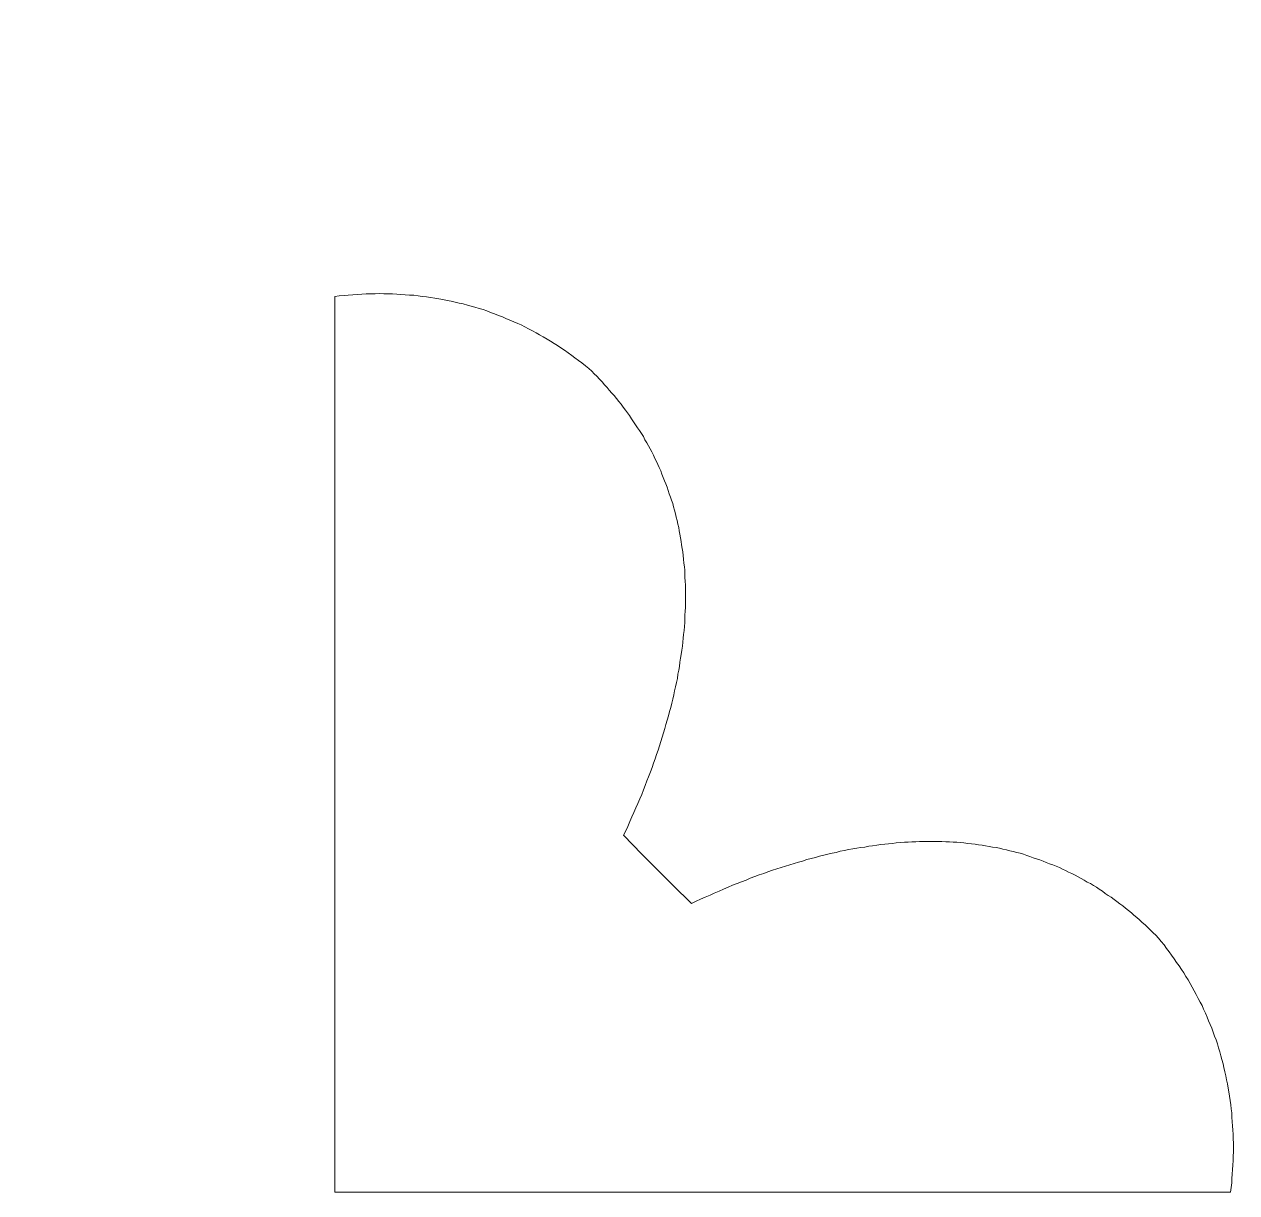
# Model space of a CAD drawing. Header units: centimetres. Extents: x -9.8 to 10, y -7 to 14.1.
# Drawn here: x 7.257 to 8.158, y -6.525 to -5.656 of the extents above; entities that cross this region are included whole.
import ezdxf

# ---------------------------------------------------------------- set-up
doc = ezdxf.new("R2010")
doc.units = ezdxf.units.CM
doc.header["$MEASUREMENT"] = 0
doc.layers.add('layer 1', color=7, linetype='Continuous')

msp = doc.modelspace()

# ---------------------------------------------------------------- linework, layer by layer
at = {"layer": 'layer 1', "color": 114, "lineweight": 9}
for points in [[(-9.82468, 2.6971), (-9.82468, 2.6971), (9.96952, 2.6971), (9.96952, 2.6971), (9.96952, 2.6971), (9.96952, 2.6971), (9.96952, -6.95964), (9.96952, -6.95964), (9.96952, -6.95964), (9.96952, -6.95964), (-9.82468, -6.95964), (-9.82468, -6.95964), (-9.82468, -6.95964), (-9.82468, -6.95964), (-9.82468, 2.6971), (-9.82468, 2.6971)], [(-9.57944, 2.4229), (-9.57944, 2.4229), (9.72428, 2.4229), (9.72428, 2.4229), (9.72428, 2.4229), (9.72428, 2.4229), (9.72428, -6.74336), (9.72428, -6.74336), (9.72428, -6.74336), (9.72428, -6.74336), (-9.57944, -6.74336), (-9.57944, -6.74336), (-9.57944, -6.74336), (-9.57944, -6.74336), (-9.57944, 2.4229), (-9.57944, 2.4229)]]:
    msp.add_open_spline(points, degree=3, knots=[0, 0, 0, 0, 0.2, 0.2, 0.2, 0.2, 0.4, 0.4, 0.4, 0.4, 0.6, 0.6, 0.6, 0.6, 1, 1, 1, 1], dxfattribs=at)
at = {"layer": 'layer 1', "color": 177, "lineweight": 9}
msp.add_open_spline([(7.7529, -6.30937), (7.7529, -6.30937), (7.7529, -6.30937), (7.7529, -6.30937), (7.7529, -6.30937), (7.7529, -6.30937), (7.75643, -6.30771), (7.75643, -6.30771), (7.75643, -6.30771), (7.75643, -6.30771), (7.75975, -6.30626), (7.75975, -6.30626), (7.75975, -6.30626), (7.75975, -6.30626), (7.76328, -6.3048), (7.76328, -6.3048), (7.76328, -6.3048), (7.76328, -6.3048), (7.76681, -6.30314), (7.76681, -6.30314), (7.76681, -6.30314), (7.76681, -6.30314), (7.76993, -6.30169), (7.76993, -6.30169), (7.76993, -6.30169), (7.76993, -6.30169), (7.77346, -6.30024), (7.77346, -6.30024), (7.77346, -6.30024), (7.77346, -6.30024), (7.77678, -6.29878), (7.77678, -6.29878), (7.77678, -6.29878), (7.77678, -6.29878), (7.78031, -6.29733), (7.78031, -6.29733), (7.78031, -6.29733), (7.78031, -6.29733), (7.78343, -6.29587), (7.78343, -6.29587), (7.78343, -6.29587), (7.78343, -6.29587), (7.78696, -6.29442), (7.78696, -6.29442), (7.78696, -6.29442), (7.78696, -6.29442), (7.79028, -6.29338), (7.79028, -6.29338), (7.79028, -6.29338), (7.79028, -6.29338), (7.7936, -6.29193), (7.7936, -6.29193), (7.7936, -6.29193), (7.7936, -6.29193), (7.79672, -6.29068), (7.79672, -6.29068), (7.79672, -6.29068), (7.79672, -6.29068), (7.80004, -6.28944), (7.80004, -6.28944), (7.80004, -6.28944), (7.80004, -6.28944), (7.80336, -6.28819), (7.80336, -6.28819), (7.80336, -6.28819), (7.80336, -6.28819), (7.80689, -6.28715), (7.80689, -6.28715), (7.80689, -6.28715), (7.80689, -6.28715), (7.8098, -6.28591), (7.8098, -6.28591), (7.8098, -6.28591), (7.8098, -6.28591), (7.81312, -6.28466), (7.81312, -6.28466), (7.81312, -6.28466), (7.81312, -6.28466), (7.81644, -6.28362), (7.81644, -6.28362), (7.81644, -6.28362), (7.81644, -6.28362), (7.81977, -6.28259), (7.81977, -6.28259), (7.81977, -6.28259), (7.81977, -6.28259), (7.82288, -6.28155), (7.82288, -6.28155), (7.82288, -6.28155), (7.82288, -6.28155), (7.826, -6.28072), (7.826, -6.28072), (7.826, -6.28072), (7.826, -6.28072), (7.82932, -6.27968), (7.82932, -6.27968), (7.82932, -6.27968), (7.82932, -6.27968), (7.83264, -6.27864), (7.83264, -6.27864), (7.83264, -6.27864), (7.83264, -6.27864), (7.83555, -6.27781), (7.83555, -6.27781), (7.83555, -6.27781), (7.83555, -6.27781), (7.83887, -6.27677), (7.83887, -6.27677), (7.83887, -6.27677), (7.83887, -6.27677), (7.84199, -6.27594), (7.84199, -6.27594), (7.84199, -6.27594), (7.84199, -6.27594), (7.8451, -6.27511), (7.8451, -6.27511), (7.8451, -6.27511), (7.8451, -6.27511), (7.84822, -6.27428), (7.84822, -6.27428), (7.84822, -6.27428), (7.84822, -6.27428), (7.85133, -6.27345), (7.85133, -6.27345), (7.85133, -6.27345), (7.85133, -6.27345), (7.85444, -6.27283), (7.85444, -6.27283), (7.85444, -6.27283), (7.85444, -6.27283), (7.85756, -6.27199), (7.85756, -6.27199), (7.85756, -6.27199), (7.85756, -6.27199), (7.86067, -6.27137), (7.86067, -6.27137), (7.86067, -6.27137), (7.86067, -6.27137), (7.86358, -6.27054), (7.86358, -6.27054), (7.86358, -6.27054), (7.86358, -6.27054), (7.8667, -6.26992), (7.8667, -6.26992), (7.8667, -6.26992), (7.8667, -6.26992), (7.86981, -6.2693), (7.86981, -6.2693), (7.86981, -6.2693), (7.86981, -6.2693), (7.87293, -6.26867), (7.87293, -6.26867), (7.87293, -6.26867), (7.87293, -6.26867), (7.87583, -6.26826), (7.87583, -6.26826), (7.87583, -6.26826), (7.87583, -6.26826), (7.87874, -6.26763), (7.87874, -6.26763), (7.87874, -6.26763), (7.87874, -6.26763), (7.88186, -6.26743), (7.88186, -6.26743), (7.88186, -6.26743), (7.88186, -6.26743), (7.88497, -6.2668), (7.88497, -6.2668), (7.88497, -6.2668), (7.88497, -6.2668), (7.88767, -6.26639), (7.88767, -6.26639), (7.88767, -6.26639), (7.88767, -6.26639), (7.89078, -6.26597), (7.89078, -6.26597), (7.89078, -6.26597), (7.89078, -6.26597), (7.89369, -6.26556), (7.89369, -6.26556), (7.89369, -6.26556), (7.89369, -6.26556), (7.89681, -6.26535), (7.89681, -6.26535), (7.89681, -6.26535), (7.89681, -6.26535), (7.89951, -6.26493), (7.89951, -6.26493), (7.89951, -6.26493), (7.89951, -6.26493), (7.90241, -6.26473), (7.90241, -6.26473), (7.90241, -6.26473), (7.90241, -6.26473), (7.90532, -6.26431), (7.90532, -6.26431), (7.90532, -6.26431), (7.90532, -6.26431), (7.90823, -6.2641), (7.90823, -6.2641), (7.90823, -6.2641), (7.90823, -6.2641), (7.91134, -6.2639), (7.91134, -6.2639), (7.91134, -6.2639), (7.91134, -6.2639), (7.91404, -6.26369), (7.91404, -6.26369), (7.91404, -6.26369), (7.91404, -6.26369), (7.91695, -6.26348), (7.91695, -6.26348), (7.91695, -6.26348), (7.91695, -6.26348), (7.91986, -6.26348), (7.91986, -6.26348), (7.91986, -6.26348), (7.91986, -6.26348), (7.92256, -6.26327), (7.92256, -6.26327), (7.92256, -6.26327), (7.92256, -6.26327), (7.92546, -6.26327), (7.92546, -6.26327), (7.92546, -6.26327), (7.92546, -6.26327), (7.92816, -6.26327), (7.92816, -6.26327), (7.92816, -6.26327), (7.92816, -6.26327), (7.93107, -6.26327), (7.93107, -6.26327), (7.93107, -6.26327), (7.93107, -6.26327), (7.93377, -6.26327), (7.93377, -6.26327), (7.93377, -6.26327), (7.93377, -6.26327), (7.93668, -6.26327), (7.93668, -6.26327), (7.93668, -6.26327), (7.93668, -6.26327), (7.93917, -6.26327), (7.93917, -6.26327), (7.93917, -6.26327), (7.93917, -6.26327), (7.94207, -6.26348), (7.94207, -6.26348), (7.94207, -6.26348), (7.94207, -6.26348), (7.94477, -6.26348), (7.94477, -6.26348), (7.94477, -6.26348), (7.94477, -6.26348), (7.94768, -6.26369), (7.94768, -6.26369), (7.94768, -6.26369), (7.94768, -6.26369), (7.95038, -6.2639), (7.95038, -6.2639), (7.95038, -6.2639), (7.95038, -6.2639), (7.95287, -6.2641), (7.95287, -6.2641), (7.95287, -6.2641), (7.95287, -6.2641), (7.95557, -6.26431), (7.95557, -6.26431), (7.95557, -6.26431), (7.95557, -6.26431), (7.95848, -6.26473), (7.95848, -6.26473), (7.95848, -6.26473), (7.95848, -6.26473), (7.96118, -6.26493), (7.96118, -6.26493), (7.96118, -6.26493), (7.96118, -6.26493), (7.96388, -6.26535), (7.96388, -6.26535), (7.96388, -6.26535), (7.96388, -6.26535), (7.96637, -6.26577), (7.96637, -6.26577), (7.96637, -6.26577), (7.96637, -6.26577), (7.96907, -6.26597), (7.96907, -6.26597), (7.96907, -6.26597), (7.96907, -6.26597), (7.97156, -6.26639), (7.97156, -6.26639), (7.97156, -6.26639), (7.97156, -6.26639), (7.97426, -6.26701), (7.97426, -6.26701), (7.97426, -6.26701), (7.97426, -6.26701), (7.97696, -6.26743), (7.97696, -6.26743), (7.97696, -6.26743), (7.97696, -6.26743), (7.97945, -6.26763), (7.97945, -6.26763), (7.97945, -6.26763), (7.97945, -6.26763), (7.98194, -6.26826), (7.98194, -6.26826), (7.98194, -6.26826), (7.98194, -6.26826), (7.98464, -6.26888), (7.98464, -6.26888), (7.98464, -6.26888), (7.98464, -6.26888), (7.98714, -6.2695), (7.98714, -6.2695), (7.98714, -6.2695), (7.98714, -6.2695), (7.98984, -6.27013), (7.98984, -6.27013), (7.98984, -6.27013), (7.98984, -6.27013), (7.99212, -6.27075), (7.99212, -6.27075), (7.99212, -6.27075), (7.99212, -6.27075), (7.99482, -6.27137), (7.99482, -6.27137), (7.99482, -6.27137), (7.99482, -6.27137), (7.99731, -6.27199), (7.99731, -6.27199), (7.99731, -6.27199), (7.99731, -6.27199), (7.9998, -6.27283), (7.9998, -6.27283), (7.9998, -6.27283), (7.9998, -6.27283), (8.00229, -6.27366), (8.00229, -6.27366), (8.00229, -6.27366), (8.00229, -6.27366), (8.00458, -6.27449), (8.00458, -6.27449), (8.00458, -6.27449), (8.00458, -6.27449), (8.00707, -6.27532), (8.00707, -6.27532), (8.00707, -6.27532), (8.00707, -6.27532), (8.00956, -6.27615), (8.00956, -6.27615), (8.00956, -6.27615), (8.00956, -6.27615), (8.01205, -6.27698), (8.01205, -6.27698), (8.01205, -6.27698), (8.01205, -6.27698), (8.01455, -6.27781), (8.01455, -6.27781), (8.01455, -6.27781), (8.01455, -6.27781), (8.01683, -6.27885), (8.01683, -6.27885), (8.01683, -6.27885), (8.01683, -6.27885), (8.01932, -6.27989), (8.01932, -6.27989), (8.01932, -6.27989), (8.01932, -6.27989), (8.02181, -6.28072), (8.02181, -6.28072), (8.02181, -6.28072), (8.02181, -6.28072), (8.0241, -6.28155), (8.0241, -6.28155), (8.0241, -6.28155), (8.0241, -6.28155), (8.02659, -6.28259), (8.02659, -6.28259), (8.02659, -6.28259), (8.02659, -6.28259), (8.02887, -6.28383), (8.02887, -6.28383), (8.02887, -6.28383), (8.02887, -6.28383), (8.03116, -6.28487), (8.03116, -6.28487), (8.03116, -6.28487), (8.03116, -6.28487), (8.03344, -6.28612), (8.03344, -6.28612), (8.03344, -6.28612), (8.03344, -6.28612), (8.03593, -6.28715), (8.03593, -6.28715), (8.03593, -6.28715), (8.03593, -6.28715), (8.03822, -6.2884), (8.03822, -6.2884), (8.03822, -6.2884), (8.03822, -6.2884), (8.0405, -6.28965), (8.0405, -6.28965), (8.0405, -6.28965), (8.0405, -6.28965), (8.04279, -6.29089), (8.04279, -6.29089), (8.04279, -6.29089), (8.04279, -6.29089), (8.04507, -6.29214), (8.04507, -6.29214), (8.04507, -6.29214), (8.04507, -6.29214), (8.04736, -6.29359), (8.04736, -6.29359), (8.04736, -6.29359), (8.04736, -6.29359), (8.04964, -6.29463), (8.04964, -6.29463), (8.04964, -6.29463), (8.04964, -6.29463), (8.05192, -6.29608), (8.05192, -6.29608), (8.05192, -6.29608), (8.05192, -6.29608), (8.05421, -6.29733), (8.05421, -6.29733), (8.05421, -6.29733), (8.05421, -6.29733), (8.05628, -6.29878), (8.05628, -6.29878), (8.05628, -6.29878), (8.05628, -6.29878), (8.05857, -6.30024), (8.05857, -6.30024), (8.05857, -6.30024), (8.05857, -6.30024), (8.06065, -6.3019), (8.06065, -6.3019), (8.06065, -6.3019), (8.06065, -6.3019), (8.06293, -6.30335), (8.06293, -6.30335), (8.06293, -6.30335), (8.06293, -6.30335), (8.06521, -6.3048), (8.06521, -6.3048), (8.06521, -6.3048), (8.06521, -6.3048), (8.06729, -6.30647), (8.06729, -6.30647), (8.06729, -6.30647), (8.06729, -6.30647), (8.06937, -6.30792), (8.06937, -6.30792), (8.06937, -6.30792), (8.06937, -6.30792), (8.07144, -6.30958), (8.07144, -6.30958), (8.07144, -6.30958), (8.07144, -6.30958), (8.07373, -6.31124), (8.07373, -6.31124), (8.07373, -6.31124), (8.07373, -6.31124), (8.0758, -6.3129), (8.0758, -6.3129), (8.0758, -6.3129), (8.0758, -6.3129), (8.07788, -6.31456), (8.07788, -6.31456), (8.07788, -6.31456), (8.07788, -6.31456), (8.08016, -6.31643), (8.08016, -6.31643), (8.08016, -6.31643), (8.08016, -6.31643), (8.08203, -6.31809), (8.08203, -6.31809), (8.08203, -6.31809), (8.08203, -6.31809), (8.08411, -6.31976), (8.08411, -6.31976), (8.08411, -6.31976), (8.08411, -6.31976), (8.08619, -6.32162), (8.08619, -6.32162), (8.08619, -6.32162), (8.08619, -6.32162), (8.08826, -6.32349), (8.08826, -6.32349), (8.08826, -6.32349), (8.08826, -6.32349), (8.09034, -6.32536), (8.09034, -6.32536), (8.09034, -6.32536), (8.09034, -6.32536), (8.09242, -6.32723), (8.09242, -6.32723), (8.09242, -6.32723), (8.09242, -6.32723), (8.09429, -6.32931), (8.09429, -6.32931), (8.09429, -6.32931), (8.09429, -6.32931), (8.09636, -6.33118), (8.09636, -6.33118), (8.09636, -6.33118), (8.09636, -6.33118), (8.09823, -6.33304), (8.09823, -6.33304), (8.09823, -6.33304), (8.09823, -6.33304), (8.10031, -6.33512), (8.10031, -6.33512), (8.10031, -6.33512), (8.10031, -6.33512), (8.10031, -6.33512), (8.10031, -6.33512), (8.10031, -6.33512), (8.10031, -6.33512), (8.10238, -6.33761), (8.10238, -6.33761), (8.10238, -6.33761), (8.10238, -6.33761), (8.10446, -6.34011), (8.10446, -6.34011), (8.10446, -6.34011), (8.10446, -6.34011), (8.10633, -6.3428), (8.10633, -6.3428), (8.10633, -6.3428), (8.10633, -6.3428), (8.1082, -6.3453), (8.1082, -6.3453), (8.1082, -6.3453), (8.1082, -6.3453), (8.11007, -6.34779), (8.11007, -6.34779), (8.11007, -6.34779), (8.11007, -6.34779), (8.11194, -6.35049), (8.11194, -6.35049), (8.11194, -6.35049), (8.11194, -6.35049), (8.1138, -6.35319), (8.1138, -6.35319), (8.1138, -6.35319), (8.1138, -6.35319), (8.11567, -6.35568), (8.11567, -6.35568), (8.11567, -6.35568), (8.11567, -6.35568), (8.11733, -6.35838), (8.11733, -6.35838), (8.11733, -6.35838), (8.11733, -6.35838), (8.1192, -6.36087), (8.1192, -6.36087), (8.1192, -6.36087), (8.1192, -6.36087), (8.12066, -6.36357), (8.12066, -6.36357), (8.12066, -6.36357), (8.12066, -6.36357), (8.12232, -6.36627), (8.12232, -6.36627), (8.12232, -6.36627), (8.12232, -6.36627), (8.12377, -6.36897), (8.12377, -6.36897), (8.12377, -6.36897), (8.12377, -6.36897), (8.12543, -6.37167), (8.12543, -6.37167), (8.12543, -6.37167), (8.12543, -6.37167), (8.12689, -6.37437), (8.12689, -6.37437), (8.12689, -6.37437), (8.12689, -6.37437), (8.12834, -6.37707), (8.12834, -6.37707), (8.12834, -6.37707), (8.12834, -6.37707), (8.12979, -6.37997), (8.12979, -6.37997), (8.12979, -6.37997), (8.12979, -6.37997), (8.13125, -6.38267), (8.13125, -6.38267), (8.13125, -6.38267), (8.13125, -6.38267), (8.1327, -6.38537), (8.1327, -6.38537), (8.1327, -6.38537), (8.1327, -6.38537), (8.13374, -6.38807), (8.13374, -6.38807), (8.13374, -6.38807), (8.13374, -6.38807), (8.13519, -6.39098), (8.13519, -6.39098), (8.13519, -6.39098), (8.13519, -6.39098), (8.13644, -6.39389), (8.13644, -6.39389), (8.13644, -6.39389), (8.13644, -6.39389), (8.13748, -6.39659), (8.13748, -6.39659), (8.13748, -6.39659), (8.13748, -6.39659), (8.13872, -6.39929), (8.13872, -6.39929), (8.13872, -6.39929), (8.13872, -6.39929), (8.13997, -6.40219), (8.13997, -6.40219), (8.13997, -6.40219), (8.13997, -6.40219), (8.14101, -6.4051), (8.14101, -6.4051), (8.14101, -6.4051), (8.14101, -6.4051), (8.14205, -6.40801), (8.14205, -6.40801), (8.14205, -6.40801), (8.14205, -6.40801), (8.14308, -6.41071), (8.14308, -6.41071), (8.14308, -6.41071), (8.14308, -6.41071), (8.14412, -6.41382), (8.14412, -6.41382), (8.14412, -6.41382), (8.14412, -6.41382), (8.14495, -6.41673), (8.14495, -6.41673), (8.14495, -6.41673), (8.14495, -6.41673), (8.14599, -6.41964), (8.14599, -6.41964), (8.14599, -6.41964), (8.14599, -6.41964), (8.14661, -6.42275), (8.14661, -6.42275), (8.14661, -6.42275), (8.14661, -6.42275), (8.14744, -6.42545), (8.14744, -6.42545), (8.14744, -6.42545), (8.14744, -6.42545), (8.14828, -6.42857), (8.14828, -6.42857), (8.14828, -6.42857), (8.14828, -6.42857), (8.1489, -6.43147), (8.1489, -6.43147), (8.1489, -6.43147), (8.1489, -6.43147), (8.14973, -6.43459), (8.14973, -6.43459), (8.14973, -6.43459), (8.14973, -6.43459), (8.15035, -6.43749), (8.15035, -6.43749), (8.15035, -6.43749), (8.15035, -6.43749), (8.15097, -6.44061), (8.15097, -6.44061), (8.15097, -6.44061), (8.15097, -6.44061), (8.1516, -6.44352), (8.1516, -6.44352), (8.1516, -6.44352), (8.1516, -6.44352), (8.15222, -6.44663), (8.15222, -6.44663), (8.15222, -6.44663), (8.15222, -6.44663), (8.15264, -6.44954), (8.15264, -6.44954), (8.15264, -6.44954), (8.15264, -6.44954), (8.15305, -6.45265), (8.15305, -6.45265), (8.15305, -6.45265), (8.15305, -6.45265), (8.15367, -6.45598), (8.15367, -6.45598), (8.15367, -6.45598), (8.15367, -6.45598), (8.15409, -6.45909), (8.15409, -6.45909), (8.15409, -6.45909), (8.15409, -6.45909), (8.1543, -6.46221), (8.1543, -6.46221), (8.1543, -6.46221), (8.1543, -6.46221), (8.15471, -6.46511), (8.15471, -6.46511), (8.15471, -6.46511), (8.15471, -6.46511), (8.15492, -6.46844), (8.15492, -6.46844), (8.15492, -6.46844), (8.15492, -6.46844), (8.15513, -6.47155), (8.15513, -6.47155), (8.15513, -6.47155), (8.15513, -6.47155), (8.15534, -6.47487), (8.15534, -6.47487), (8.15534, -6.47487), (8.15534, -6.47487), (8.15554, -6.47778), (8.15554, -6.47778), (8.15554, -6.47778), (8.15554, -6.47778), (8.15575, -6.4811), (8.15575, -6.4811), (8.15575, -6.4811), (8.15575, -6.4811), (8.15575, -6.48442), (8.15575, -6.48442), (8.15575, -6.48442), (8.15575, -6.48442), (8.15596, -6.48775), (8.15596, -6.48775), (8.15596, -6.48775), (8.15596, -6.48775), (8.15596, -6.49065), (8.15596, -6.49065), (8.15596, -6.49065), (8.15596, -6.49065), (8.15596, -6.49398), (8.15596, -6.49398), (8.15596, -6.49398), (8.15596, -6.49398), (8.15575, -6.4973), (8.15575, -6.4973), (8.15575, -6.4973), (8.15575, -6.4973), (8.15575, -6.50062), (8.15575, -6.50062), (8.15575, -6.50062), (8.15575, -6.50062), (8.15554, -6.50394), (8.15554, -6.50394), (8.15554, -6.50394), (8.15554, -6.50394), (8.15534, -6.50727), (8.15534, -6.50727), (8.15534, -6.50727), (8.15534, -6.50727), (8.15513, -6.51059), (8.15513, -6.51059), (8.15513, -6.51059), (8.15513, -6.51059), (8.15492, -6.51391), (8.15492, -6.51391), (8.15492, -6.51391), (8.15492, -6.51391), (8.15471, -6.51723), (8.15471, -6.51723), (8.15471, -6.51723), (8.15471, -6.51723), (8.1543, -6.52056), (8.1543, -6.52056), (8.1543, -6.52056), (8.1543, -6.52056), (8.15388, -6.52409), (8.15388, -6.52409), (8.15388, -6.52409), (8.15388, -6.52409), (7.48773, -6.52409), (7.48773, -6.52409), (7.48773, -6.52409), (7.48773, -6.52409), (7.48773, -5.85793), (7.48773, -5.85793), (7.48773, -5.85793), (7.48773, -5.85793), (7.48773, -5.85793), (7.48773, -5.85793), (7.48773, -5.85793), (7.48773, -5.85793), (7.49105, -5.85752), (7.49105, -5.85752), (7.49105, -5.85752), (7.49105, -5.85752), (7.49458, -5.85731), (7.49458, -5.85731), (7.49458, -5.85731), (7.49458, -5.85731), (7.4977, -5.85689), (7.4977, -5.85689), (7.4977, -5.85689), (7.4977, -5.85689), (7.50123, -5.85669), (7.50123, -5.85669), (7.50123, -5.85669), (7.50123, -5.85669), (7.50455, -5.85648), (7.50455, -5.85648), (7.50455, -5.85648), (7.50455, -5.85648), (7.50787, -5.85627), (7.50787, -5.85627), (7.50787, -5.85627), (7.50787, -5.85627), (7.51099, -5.85606), (7.51099, -5.85606), (7.51099, -5.85606), (7.51099, -5.85606), (7.51431, -5.85606), (7.51431, -5.85606), (7.51431, -5.85606), (7.51431, -5.85606), (7.51763, -5.85606), (7.51763, -5.85606), (7.51763, -5.85606), (7.51763, -5.85606), (7.52095, -5.85586), (7.52095, -5.85586), (7.52095, -5.85586), (7.52095, -5.85586), (7.52407, -5.85606), (7.52407, -5.85606), (7.52407, -5.85606), (7.52407, -5.85606), (7.52739, -5.85606), (7.52739, -5.85606), (7.52739, -5.85606), (7.52739, -5.85606), (7.53071, -5.85606), (7.53071, -5.85606), (7.53071, -5.85606), (7.53071, -5.85606), (7.53383, -5.85627), (7.53383, -5.85627), (7.53383, -5.85627), (7.53383, -5.85627), (7.53694, -5.85648), (7.53694, -5.85648), (7.53694, -5.85648), (7.53694, -5.85648), (7.54006, -5.85669), (7.54006, -5.85669), (7.54006, -5.85669), (7.54006, -5.85669), (7.54338, -5.85689), (7.54338, -5.85689), (7.54338, -5.85689), (7.54338, -5.85689), (7.54649, -5.8571), (7.54649, -5.8571), (7.54649, -5.8571), (7.54649, -5.8571), (7.54961, -5.85752), (7.54961, -5.85752), (7.54961, -5.85752), (7.54961, -5.85752), (7.55272, -5.85793), (7.55272, -5.85793), (7.55272, -5.85793), (7.55272, -5.85793), (7.55584, -5.85835), (7.55584, -5.85835), (7.55584, -5.85835), (7.55584, -5.85835), (7.55895, -5.85876), (7.55895, -5.85876), (7.55895, -5.85876), (7.55895, -5.85876), (7.56207, -5.85918), (7.56207, -5.85918), (7.56207, -5.85918), (7.56207, -5.85918), (7.56498, -5.8598), (7.56498, -5.8598), (7.56498, -5.8598), (7.56498, -5.8598), (7.56809, -5.86022), (7.56809, -5.86022), (7.56809, -5.86022), (7.56809, -5.86022), (7.5712, -5.86084), (7.5712, -5.86084), (7.5712, -5.86084), (7.5712, -5.86084), (7.57432, -5.86146), (7.57432, -5.86146), (7.57432, -5.86146), (7.57432, -5.86146), (7.57723, -5.86209), (7.57723, -5.86209), (7.57723, -5.86209), (7.57723, -5.86209), (7.58013, -5.86292), (7.58013, -5.86292), (7.58013, -5.86292), (7.58013, -5.86292), (7.58325, -5.86354), (7.58325, -5.86354), (7.58325, -5.86354), (7.58325, -5.86354), (7.58636, -5.86437), (7.58636, -5.86437), (7.58636, -5.86437), (7.58636, -5.86437), (7.58906, -5.8652), (7.58906, -5.8652), (7.58906, -5.8652), (7.58906, -5.8652), (7.59197, -5.86582), (7.59197, -5.86582), (7.59197, -5.86582), (7.59197, -5.86582), (7.59508, -5.86686), (7.59508, -5.86686), (7.59508, -5.86686), (7.59508, -5.86686), (7.59799, -5.86769), (7.59799, -5.86769), (7.59799, -5.86769), (7.59799, -5.86769), (7.6009, -5.86873), (7.6009, -5.86873), (7.6009, -5.86873), (7.6009, -5.86873), (7.6036, -5.86977), (7.6036, -5.86977), (7.6036, -5.86977), (7.6036, -5.86977), (7.60651, -5.87081), (7.60651, -5.87081), (7.60651, -5.87081), (7.60651, -5.87081), (7.60941, -5.87205), (7.60941, -5.87205), (7.60941, -5.87205), (7.60941, -5.87205), (7.61232, -5.87309), (7.61232, -5.87309), (7.61232, -5.87309), (7.61232, -5.87309), (7.61502, -5.87434), (7.61502, -5.87434), (7.61502, -5.87434), (7.61502, -5.87434), (7.61793, -5.87558), (7.61793, -5.87558), (7.61793, -5.87558), (7.61793, -5.87558), (7.62083, -5.87683), (7.62083, -5.87683), (7.62083, -5.87683), (7.62083, -5.87683), (7.62374, -5.87808), (7.62374, -5.87808), (7.62374, -5.87808), (7.62374, -5.87808), (7.62644, -5.87911), (7.62644, -5.87911), (7.62644, -5.87911), (7.62644, -5.87911), (7.62914, -5.88057), (7.62914, -5.88057), (7.62914, -5.88057), (7.62914, -5.88057), (7.63184, -5.88202), (7.63184, -5.88202), (7.63184, -5.88202), (7.63184, -5.88202), (7.63475, -5.88347), (7.63475, -5.88347), (7.63475, -5.88347), (7.63475, -5.88347), (7.63745, -5.88493), (7.63745, -5.88493), (7.63745, -5.88493), (7.63745, -5.88493), (7.63994, -5.88638), (7.63994, -5.88638), (7.63994, -5.88638), (7.63994, -5.88638), (7.64264, -5.88804), (7.64264, -5.88804), (7.64264, -5.88804), (7.64264, -5.88804), (7.64554, -5.8897), (7.64554, -5.8897), (7.64554, -5.8897), (7.64554, -5.8897), (7.64824, -5.89116), (7.64824, -5.89116), (7.64824, -5.89116), (7.64824, -5.89116), (7.65094, -5.89282), (7.65094, -5.89282), (7.65094, -5.89282), (7.65094, -5.89282), (7.65344, -5.89448), (7.65344, -5.89448), (7.65344, -5.89448), (7.65344, -5.89448), (7.65593, -5.89614), (7.65593, -5.89614), (7.65593, -5.89614), (7.65593, -5.89614), (7.65863, -5.89801), (7.65863, -5.89801), (7.65863, -5.89801), (7.65863, -5.89801), (7.66133, -5.89988), (7.66133, -5.89988), (7.66133, -5.89988), (7.66133, -5.89988), (7.66403, -5.90175), (7.66403, -5.90175), (7.66403, -5.90175), (7.66403, -5.90175), (7.66631, -5.90362), (7.66631, -5.90362), (7.66631, -5.90362), (7.66631, -5.90362), (7.66901, -5.90549), (7.66901, -5.90549), (7.66901, -5.90549), (7.66901, -5.90549), (7.6715, -5.90735), (7.6715, -5.90735), (7.6715, -5.90735), (7.6715, -5.90735), (7.6742, -5.90943), (7.6742, -5.90943), (7.6742, -5.90943), (7.6742, -5.90943), (7.67669, -5.91151), (7.67669, -5.91151), (7.67669, -5.91151), (7.67669, -5.91151), (7.67669, -5.91151), (7.67669, -5.91151), (7.67669, -5.91151), (7.67669, -5.91151), (7.67877, -5.91358), (7.67877, -5.91358), (7.67877, -5.91358), (7.67877, -5.91358), (7.68064, -5.91545), (7.68064, -5.91545), (7.68064, -5.91545), (7.68064, -5.91545), (7.68251, -5.91732), (7.68251, -5.91732), (7.68251, -5.91732), (7.68251, -5.91732), (7.68458, -5.9194), (7.68458, -5.9194), (7.68458, -5.9194), (7.68458, -5.9194), (7.68645, -5.92147), (7.68645, -5.92147), (7.68645, -5.92147), (7.68645, -5.92147), (7.68832, -5.92355), (7.68832, -5.92355), (7.68832, -5.92355), (7.68832, -5.92355), (7.69019, -5.92563), (7.69019, -5.92563), (7.69019, -5.92563), (7.69019, -5.92563), (7.69185, -5.9277), (7.69185, -5.9277), (7.69185, -5.9277), (7.69185, -5.9277), (7.69372, -5.92978), (7.69372, -5.92978), (7.69372, -5.92978), (7.69372, -5.92978), (7.69538, -5.93165), (7.69538, -5.93165), (7.69538, -5.93165), (7.69538, -5.93165), (7.69725, -5.93393), (7.69725, -5.93393), (7.69725, -5.93393), (7.69725, -5.93393), (7.69891, -5.93601), (7.69891, -5.93601), (7.69891, -5.93601), (7.69891, -5.93601), (7.70057, -5.93809), (7.70057, -5.93809), (7.70057, -5.93809), (7.70057, -5.93809), (7.70223, -5.94037), (7.70223, -5.94037), (7.70223, -5.94037), (7.70223, -5.94037), (7.7039, -5.94245), (7.7039, -5.94245), (7.7039, -5.94245), (7.7039, -5.94245), (7.70535, -5.94452), (7.70535, -5.94452), (7.70535, -5.94452), (7.70535, -5.94452), (7.7068, -5.9466), (7.7068, -5.9466), (7.7068, -5.9466), (7.7068, -5.9466), (7.70846, -5.94889), (7.70846, -5.94889), (7.70846, -5.94889), (7.70846, -5.94889), (7.70992, -5.95117), (7.70992, -5.95117), (7.70992, -5.95117), (7.70992, -5.95117), (7.71137, -5.95345), (7.71137, -5.95345), (7.71137, -5.95345), (7.71137, -5.95345), (7.71282, -5.95553), (7.71282, -5.95553), (7.71282, -5.95553), (7.71282, -5.95553), (7.71428, -5.95761), (7.71428, -5.95761), (7.71428, -5.95761), (7.71428, -5.95761), (7.71573, -5.95989), (7.71573, -5.95989), (7.71573, -5.95989), (7.71573, -5.95989), (7.71719, -5.96217), (7.71719, -5.96217), (7.71719, -5.96217), (7.71719, -5.96217), (7.71822, -5.96446), (7.71822, -5.96446), (7.71822, -5.96446), (7.71822, -5.96446), (7.71968, -5.96674), (7.71968, -5.96674), (7.71968, -5.96674), (7.71968, -5.96674), (7.72092, -5.96903), (7.72092, -5.96903), (7.72092, -5.96903), (7.72092, -5.96903), (7.72217, -5.97131), (7.72217, -5.97131), (7.72217, -5.97131), (7.72217, -5.97131), (7.72342, -5.9736), (7.72342, -5.9736), (7.72342, -5.9736), (7.72342, -5.9736), (7.72466, -5.97588), (7.72466, -5.97588), (7.72466, -5.97588), (7.72466, -5.97588), (7.7257, -5.97837), (7.7257, -5.97837), (7.7257, -5.97837), (7.7257, -5.97837), (7.72695, -5.98066), (7.72695, -5.98066), (7.72695, -5.98066), (7.72695, -5.98066), (7.72798, -5.98294), (7.72798, -5.98294), (7.72798, -5.98294), (7.72798, -5.98294), (7.72902, -5.98522), (7.72902, -5.98522), (7.72902, -5.98522), (7.72902, -5.98522), (7.73027, -5.98772), (7.73027, -5.98772), (7.73027, -5.98772), (7.73027, -5.98772), (7.73089, -5.99), (7.73089, -5.99), (7.73089, -5.99), (7.73089, -5.99), (7.73193, -5.99249), (7.73193, -5.99249), (7.73193, -5.99249), (7.73193, -5.99249), (7.73297, -5.99498), (7.73297, -5.99498), (7.73297, -5.99498), (7.73297, -5.99498), (7.73401, -5.99727), (7.73401, -5.99727), (7.73401, -5.99727), (7.73401, -5.99727), (7.73484, -5.99976), (7.73484, -5.99976), (7.73484, -5.99976), (7.73484, -5.99976), (7.73567, -6.00225), (7.73567, -6.00225), (7.73567, -6.00225), (7.73567, -6.00225), (7.7365, -6.00474), (7.7365, -6.00474), (7.7365, -6.00474), (7.7365, -6.00474), (7.73733, -6.00724), (7.73733, -6.00724), (7.73733, -6.00724), (7.73733, -6.00724), (7.73816, -6.00952), (7.73816, -6.00952), (7.73816, -6.00952), (7.73816, -6.00952), (7.73899, -6.01201), (7.73899, -6.01201), (7.73899, -6.01201), (7.73899, -6.01201), (7.73961, -6.0145), (7.73961, -6.0145), (7.73961, -6.0145), (7.73961, -6.0145), (7.74044, -6.017), (7.74044, -6.017), (7.74044, -6.017), (7.74044, -6.017), (7.74107, -6.0197), (7.74107, -6.0197), (7.74107, -6.0197), (7.74107, -6.0197), (7.74169, -6.02198), (7.74169, -6.02198), (7.74169, -6.02198), (7.74169, -6.02198), (7.74231, -6.02468), (7.74231, -6.02468), (7.74231, -6.02468), (7.74231, -6.02468), (7.74293, -6.02717), (7.74293, -6.02717), (7.74293, -6.02717), (7.74293, -6.02717), (7.74356, -6.02987), (7.74356, -6.02987), (7.74356, -6.02987), (7.74356, -6.02987), (7.74377, -6.03236), (7.74377, -6.03236), (7.74377, -6.03236), (7.74377, -6.03236), (7.74439, -6.03485), (7.74439, -6.03485), (7.74439, -6.03485), (7.74439, -6.03485), (7.7448, -6.03755), (7.7448, -6.03755), (7.7448, -6.03755), (7.7448, -6.03755), (7.74522, -6.04025), (7.74522, -6.04025), (7.74522, -6.04025), (7.74522, -6.04025), (7.74563, -6.04274), (7.74563, -6.04274), (7.74563, -6.04274), (7.74563, -6.04274), (7.74605, -6.04544), (7.74605, -6.04544), (7.74605, -6.04544), (7.74605, -6.04544), (7.74646, -6.04794), (7.74646, -6.04794), (7.74646, -6.04794), (7.74646, -6.04794), (7.74688, -6.05064), (7.74688, -6.05064), (7.74688, -6.05064), (7.74688, -6.05064), (7.74709, -6.05334), (7.74709, -6.05334), (7.74709, -6.05334), (7.74709, -6.05334), (7.7473, -6.05624), (7.7473, -6.05624), (7.7473, -6.05624), (7.7473, -6.05624), (7.74771, -6.05894), (7.74771, -6.05894), (7.74771, -6.05894), (7.74771, -6.05894), (7.74792, -6.06143), (7.74792, -6.06143), (7.74792, -6.06143), (7.74792, -6.06143), (7.74813, -6.06413), (7.74813, -6.06413), (7.74813, -6.06413), (7.74813, -6.06413), (7.74813, -6.06704), (7.74813, -6.06704), (7.74813, -6.06704), (7.74813, -6.06704), (7.74833, -6.06974), (7.74833, -6.06974), (7.74833, -6.06974), (7.74833, -6.06974), (7.74854, -6.07265), (7.74854, -6.07265), (7.74854, -6.07265), (7.74854, -6.07265), (7.74854, -6.07514), (7.74854, -6.07514), (7.74854, -6.07514), (7.74854, -6.07514), (7.74854, -6.07805), (7.74854, -6.07805), (7.74854, -6.07805), (7.74854, -6.07805), (7.74854, -6.08075), (7.74854, -6.08075), (7.74854, -6.08075), (7.74854, -6.08075), (7.74854, -6.08365), (7.74854, -6.08365), (7.74854, -6.08365), (7.74854, -6.08365), (7.74854, -6.08635), (7.74854, -6.08635), (7.74854, -6.08635), (7.74854, -6.08635), (7.74854, -6.08926), (7.74854, -6.08926), (7.74854, -6.08926), (7.74854, -6.08926), (7.74833, -6.09196), (7.74833, -6.09196), (7.74833, -6.09196), (7.74833, -6.09196), (7.74813, -6.09487), (7.74813, -6.09487), (7.74813, -6.09487), (7.74813, -6.09487), (7.74813, -6.09777), (7.74813, -6.09777), (7.74813, -6.09777), (7.74813, -6.09777), (7.74792, -6.10047), (7.74792, -6.10047), (7.74792, -6.10047), (7.74792, -6.10047), (7.74771, -6.10338), (7.74771, -6.10338), (7.74771, -6.10338), (7.74771, -6.10338), (7.7475, -6.10649), (7.7475, -6.10649), (7.7475, -6.10649), (7.7475, -6.10649), (7.74709, -6.1094), (7.74709, -6.1094), (7.74709, -6.1094), (7.74709, -6.1094), (7.74688, -6.1121), (7.74688, -6.1121), (7.74688, -6.1121), (7.74688, -6.1121), (7.74646, -6.11501), (7.74646, -6.11501), (7.74646, -6.11501), (7.74646, -6.11501), (7.74626, -6.11812), (7.74626, -6.11812), (7.74626, -6.11812), (7.74626, -6.11812), (7.74584, -6.12103), (7.74584, -6.12103), (7.74584, -6.12103), (7.74584, -6.12103), (7.74543, -6.12415), (7.74543, -6.12415), (7.74543, -6.12415), (7.74543, -6.12415), (7.7448, -6.12684), (7.7448, -6.12684), (7.7448, -6.12684), (7.7448, -6.12684), (7.74439, -6.12996), (7.74439, -6.12996), (7.74439, -6.12996), (7.74439, -6.12996), (7.74397, -6.13307), (7.74397, -6.13307), (7.74397, -6.13307), (7.74397, -6.13307), (7.74356, -6.13598), (7.74356, -6.13598), (7.74356, -6.13598), (7.74356, -6.13598), (7.74293, -6.13889), (7.74293, -6.13889), (7.74293, -6.13889), (7.74293, -6.13889), (7.74252, -6.142), (7.74252, -6.142), (7.74252, -6.142), (7.74252, -6.142), (7.7419, -6.14512), (7.7419, -6.14512), (7.7419, -6.14512), (7.7419, -6.14512), (7.74107, -6.14823), (7.74107, -6.14823), (7.74107, -6.14823), (7.74107, -6.14823), (7.74044, -6.15114), (7.74044, -6.15114), (7.74044, -6.15114), (7.74044, -6.15114), (7.73982, -6.15425), (7.73982, -6.15425), (7.73982, -6.15425), (7.73982, -6.15425), (7.73899, -6.15737), (7.73899, -6.15737), (7.73899, -6.15737), (7.73899, -6.15737), (7.73837, -6.16048), (7.73837, -6.16048), (7.73837, -6.16048), (7.73837, -6.16048), (7.73754, -6.1636), (7.73754, -6.1636), (7.73754, -6.1636), (7.73754, -6.1636), (7.7367, -6.16671), (7.7367, -6.16671), (7.7367, -6.16671), (7.7367, -6.16671), (7.73587, -6.16983), (7.73587, -6.16983), (7.73587, -6.16983), (7.73587, -6.16983), (7.73484, -6.17294), (7.73484, -6.17294), (7.73484, -6.17294), (7.73484, -6.17294), (7.73401, -6.17627), (7.73401, -6.17627), (7.73401, -6.17627), (7.73401, -6.17627), (7.73317, -6.17917), (7.73317, -6.17917), (7.73317, -6.17917), (7.73317, -6.17917), (7.73214, -6.1825), (7.73214, -6.1825), (7.73214, -6.1825), (7.73214, -6.1825), (7.7311, -6.18561), (7.7311, -6.18561), (7.7311, -6.18561), (7.7311, -6.18561), (7.73027, -6.18893), (7.73027, -6.18893), (7.73027, -6.18893), (7.73027, -6.18893), (7.72923, -6.19205), (7.72923, -6.19205), (7.72923, -6.19205), (7.72923, -6.19205), (7.72819, -6.19537), (7.72819, -6.19537), (7.72819, -6.19537), (7.72819, -6.19537), (7.72695, -6.19869), (7.72695, -6.19869), (7.72695, -6.19869), (7.72695, -6.19869), (7.72591, -6.20181), (7.72591, -6.20181), (7.72591, -6.20181), (7.72591, -6.20181), (7.72466, -6.20492), (7.72466, -6.20492), (7.72466, -6.20492), (7.72466, -6.20492), (7.72362, -6.20824), (7.72362, -6.20824), (7.72362, -6.20824), (7.72362, -6.20824), (7.72238, -6.21157), (7.72238, -6.21157), (7.72238, -6.21157), (7.72238, -6.21157), (7.72113, -6.2151), (7.72113, -6.2151), (7.72113, -6.2151), (7.72113, -6.2151), (7.71968, -6.21821), (7.71968, -6.21821), (7.71968, -6.21821), (7.71968, -6.21821), (7.71843, -6.22153), (7.71843, -6.22153), (7.71843, -6.22153), (7.71843, -6.22153), (7.71739, -6.22486), (7.71739, -6.22486), (7.71739, -6.22486), (7.71739, -6.22486), (7.71594, -6.22839), (7.71594, -6.22839), (7.71594, -6.22839), (7.71594, -6.22839), (7.71449, -6.2315), (7.71449, -6.2315), (7.71449, -6.2315), (7.71449, -6.2315), (7.71303, -6.23503), (7.71303, -6.23503), (7.71303, -6.23503), (7.71303, -6.23503), (7.71158, -6.23835), (7.71158, -6.23835), (7.71158, -6.23835), (7.71158, -6.23835), (7.71013, -6.24168), (7.71013, -6.24168), (7.71013, -6.24168), (7.71013, -6.24168), (7.70867, -6.245), (7.70867, -6.245), (7.70867, -6.245), (7.70867, -6.245), (7.70701, -6.24853), (7.70701, -6.24853), (7.70701, -6.24853), (7.70701, -6.24853), (7.70556, -6.25206), (7.70556, -6.25206), (7.70556, -6.25206), (7.70556, -6.25206), (7.7041, -6.25538), (7.7041, -6.25538), (7.7041, -6.25538), (7.7041, -6.25538), (7.70244, -6.2587), (7.70244, -6.2587), (7.70244, -6.2587), (7.70244, -6.2587), (7.70244, -6.2587), (7.70244, -6.2587), (7.70244, -6.2587), (7.70244, -6.2587), (7.71615, -6.27262), (7.71615, -6.27262), (7.71615, -6.27262), (7.71615, -6.27262), (7.72196, -6.27864), (7.72196, -6.27864), (7.72196, -6.27864), (7.72196, -6.27864), (7.72757, -6.28404), (7.72757, -6.28404), (7.72757, -6.28404), (7.72757, -6.28404), (7.73317, -6.28985), (7.73317, -6.28985), (7.73317, -6.28985), (7.73317, -6.28985), (7.7392, -6.29567), (7.7392, -6.29567), (7.7392, -6.29567), (7.7392, -6.29567), (7.7529, -6.30937), (7.7529, -6.30937)], degree=3, knots=[0, 0, 0, 0, 0.002513, 0.002513, 0.002513, 0.002513, 0.005025, 0.005025, 0.005025, 0.005025, 0.007538, 0.007538, 0.007538, 0.007538, 0.01005, 0.01005, 0.01005, 0.01005, 0.012563, 0.012563, 0.012563, 0.012563, 0.015075, 0.015075, 0.015075, 0.015075, 0.017588, 0.017588, 0.017588, 0.017588, 0.020101, 0.020101, 0.020101, 0.020101, 0.022613, 0.022613, 0.022613, 0.022613, 0.025126, 0.025126, 0.025126, 0.025126, 0.027638, 0.027638, 0.027638, 0.027638, 0.030151, 0.030151, 0.030151, 0.030151, 0.032663, 0.032663, 0.032663, 0.032663, 0.035176, 0.035176, 0.035176, 0.035176, 0.037688, 0.037688, 0.037688, 0.037688, 0.040201, 0.040201, 0.040201, 0.040201, 0.042714, 0.042714, 0.042714, 0.042714, 0.045226, 0.045226, 0.045226, 0.045226, 0.047739, 0.047739, 0.047739, 0.047739, 0.050251, 0.050251, 0.050251, 0.050251, 0.052764, 0.052764, 0.052764, 0.052764, 0.055276, 0.055276, 0.055276, 0.055276, 0.057789, 0.057789, 0.057789, 0.057789, 0.060302, 0.060302, 0.060302, 0.060302, 0.062814, 0.062814, 0.062814, 0.062814, 0.065327, 0.065327, 0.065327, 0.065327, 0.067839, 0.067839, 0.067839, 0.067839, 0.070352, 0.070352, 0.070352, 0.070352, 0.072864, 0.072864, 0.072864, 0.072864, 0.075377, 0.075377, 0.075377, 0.075377, 0.077889, 0.077889, 0.077889, 0.077889, 0.080402, 0.080402, 0.080402, 0.080402, 0.082915, 0.082915, 0.082915, 0.082915, 0.085427, 0.085427, 0.085427, 0.085427, 0.08794, 0.08794, 0.08794, 0.08794, 0.090452, 0.090452, 0.090452, 0.090452, 0.092965, 0.092965, 0.092965, 0.092965, 0.095477, 0.095477, 0.095477, 0.095477, 0.09799, 0.09799, 0.09799, 0.09799, 0.100503, 0.100503, 0.100503, 0.100503, 0.103015, 0.103015, 0.103015, 0.103015, 0.105528, 0.105528, 0.105528, 0.105528, 0.10804, 0.10804, 0.10804, 0.10804, 0.110553, 0.110553, 0.110553, 0.110553, 0.113065, 0.113065, 0.113065, 0.113065, 0.115578, 0.115578, 0.115578, 0.115578, 0.11809, 0.11809, 0.11809, 0.11809, 0.120603, 0.120603, 0.120603, 0.120603, 0.123116, 0.123116, 0.123116, 0.123116, 0.125628, 0.125628, 0.125628, 0.125628, 0.128141, 0.128141, 0.128141, 0.128141, 0.130653, 0.130653, 0.130653, 0.130653, 0.133166, 0.133166, 0.133166, 0.133166, 0.135678, 0.135678, 0.135678, 0.135678, 0.138191, 0.138191, 0.138191, 0.138191, 0.140704, 0.140704, 0.140704, 0.140704, 0.143216, 0.143216, 0.143216, 0.143216, 0.145729, 0.145729, 0.145729, 0.145729, 0.148241, 0.148241, 0.148241, 0.148241, 0.150754, 0.150754, 0.150754, 0.150754, 0.153266, 0.153266, 0.153266, 0.153266, 0.155779, 0.155779, 0.155779, 0.155779, 0.158291, 0.158291, 0.158291, 0.158291, 0.160804, 0.160804, 0.160804, 0.160804, 0.163317, 0.163317, 0.163317, 0.163317, 0.165829, 0.165829, 0.165829, 0.165829, 0.168342, 0.168342, 0.168342, 0.168342, 0.170854, 0.170854, 0.170854, 0.170854, 0.173367, 0.173367, 0.173367, 0.173367, 0.175879, 0.175879, 0.175879, 0.175879, 0.178392, 0.178392, 0.178392, 0.178392, 0.180905, 0.180905, 0.180905, 0.180905, 0.183417, 0.183417, 0.183417, 0.183417, 0.18593, 0.18593, 0.18593, 0.18593, 0.188442, 0.188442, 0.188442, 0.188442, 0.190955, 0.190955, 0.190955, 0.190955, 0.193467, 0.193467, 0.193467, 0.193467, 0.19598, 0.19598, 0.19598, 0.19598, 0.198492, 0.198492, 0.198492, 0.198492, 0.201005, 0.201005, 0.201005, 0.201005, 0.203518, 0.203518, 0.203518, 0.203518, 0.20603, 0.20603, 0.20603, 0.20603, 0.208543, 0.208543, 0.208543, 0.208543, 0.211055, 0.211055, 0.211055, 0.211055, 0.213568, 0.213568, 0.213568, 0.213568, 0.21608, 0.21608, 0.21608, 0.21608, 0.218593, 0.218593, 0.218593, 0.218593, 0.221106, 0.221106, 0.221106, 0.221106, 0.223618, 0.223618, 0.223618, 0.223618, 0.226131, 0.226131, 0.226131, 0.226131, 0.228643, 0.228643, 0.228643, 0.228643, 0.231156, 0.231156, 0.231156, 0.231156, 0.233668, 0.233668, 0.233668, 0.233668, 0.236181, 0.236181, 0.236181, 0.236181, 0.238693, 0.238693, 0.238693, 0.238693, 0.241206, 0.241206, 0.241206, 0.241206, 0.243719, 0.243719, 0.243719, 0.243719, 0.246231, 0.246231, 0.246231, 0.246231, 0.248744, 0.248744, 0.248744, 0.248744, 0.251256, 0.251256, 0.251256, 0.251256, 0.253769, 0.253769, 0.253769, 0.253769, 0.256281, 0.256281, 0.256281, 0.256281, 0.258794, 0.258794, 0.258794, 0.258794, 0.261307, 0.261307, 0.261307, 0.261307, 0.263819, 0.263819, 0.263819, 0.263819, 0.266332, 0.266332, 0.266332, 0.266332, 0.268844, 0.268844, 0.268844, 0.268844, 0.271357, 0.271357, 0.271357, 0.271357, 0.273869, 0.273869, 0.273869, 0.273869, 0.276382, 0.276382, 0.276382, 0.276382, 0.278894, 0.278894, 0.278894, 0.278894, 0.281407, 0.281407, 0.281407, 0.281407, 0.28392, 0.28392, 0.28392, 0.28392, 0.286432, 0.286432, 0.286432, 0.286432, 0.288945, 0.288945, 0.288945, 0.288945, 0.291457, 0.291457, 0.291457, 0.291457, 0.29397, 0.29397, 0.29397, 0.29397, 0.296482, 0.296482, 0.296482, 0.296482, 0.298995, 0.298995, 0.298995, 0.298995, 0.301508, 0.301508, 0.301508, 0.301508, 0.30402, 0.30402, 0.30402, 0.30402, 0.306533, 0.306533, 0.306533, 0.306533, 0.309045, 0.309045, 0.309045, 0.309045, 0.311558, 0.311558, 0.311558, 0.311558, 0.31407, 0.31407, 0.31407, 0.31407, 0.316583, 0.316583, 0.316583, 0.316583, 0.319095, 0.319095, 0.319095, 0.319095, 0.321608, 0.321608, 0.321608, 0.321608, 0.324121, 0.324121, 0.324121, 0.324121, 0.326633, 0.326633, 0.326633, 0.326633, 0.329146, 0.329146, 0.329146, 0.329146, 0.331658, 0.331658, 0.331658, 0.331658, 0.334171, 0.334171, 0.334171, 0.334171, 0.336683, 0.336683, 0.336683, 0.336683, 0.339196, 0.339196, 0.339196, 0.339196, 0.341709, 0.341709, 0.341709, 0.341709, 0.344221, 0.344221, 0.344221, 0.344221, 0.346734, 0.346734, 0.346734, 0.346734, 0.349246, 0.349246, 0.349246, 0.349246, 0.351759, 0.351759, 0.351759, 0.351759, 0.354271, 0.354271, 0.354271, 0.354271, 0.356784, 0.356784, 0.356784, 0.356784, 0.359296, 0.359296, 0.359296, 0.359296, 0.361809, 0.361809, 0.361809, 0.361809, 0.364322, 0.364322, 0.364322, 0.364322, 0.366834, 0.366834, 0.366834, 0.366834, 0.369347, 0.369347, 0.369347, 0.369347, 0.371859, 0.371859, 0.371859, 0.371859, 0.374372, 0.374372, 0.374372, 0.374372, 0.376884, 0.376884, 0.376884, 0.376884, 0.379397, 0.379397, 0.379397, 0.379397, 0.38191, 0.38191, 0.38191, 0.38191, 0.384422, 0.384422, 0.384422, 0.384422, 0.386935, 0.386935, 0.386935, 0.386935, 0.389447, 0.389447, 0.389447, 0.389447, 0.39196, 0.39196, 0.39196, 0.39196, 0.394472, 0.394472, 0.394472, 0.394472, 0.396985, 0.396985, 0.396985, 0.396985, 0.399497, 0.399497, 0.399497, 0.399497, 0.40201, 0.40201, 0.40201, 0.40201, 0.404523, 0.404523, 0.404523, 0.404523, 0.407035, 0.407035, 0.407035, 0.407035, 0.409548, 0.409548, 0.409548, 0.409548, 0.41206, 0.41206, 0.41206, 0.41206, 0.414573, 0.414573, 0.414573, 0.414573, 0.417085, 0.417085, 0.417085, 0.417085, 0.419598, 0.419598, 0.419598, 0.419598, 0.422111, 0.422111, 0.422111, 0.422111, 0.424623, 0.424623, 0.424623, 0.424623, 0.427136, 0.427136, 0.427136, 0.427136, 0.429648, 0.429648, 0.429648, 0.429648, 0.432161, 0.432161, 0.432161, 0.432161, 0.434673, 0.434673, 0.434673, 0.434673, 0.437186, 0.437186, 0.437186, 0.437186, 0.439698, 0.439698, 0.439698, 0.439698, 0.442211, 0.442211, 0.442211, 0.442211, 0.444724, 0.444724, 0.444724, 0.444724, 0.447236, 0.447236, 0.447236, 0.447236, 0.449749, 0.449749, 0.449749, 0.449749, 0.452261, 0.452261, 0.452261, 0.452261, 0.454774, 0.454774, 0.454774, 0.454774, 0.457286, 0.457286, 0.457286, 0.457286, 0.459799, 0.459799, 0.459799, 0.459799, 0.462312, 0.462312, 0.462312, 0.462312, 0.464824, 0.464824, 0.464824, 0.464824, 0.467337, 0.467337, 0.467337, 0.467337, 0.469849, 0.469849, 0.469849, 0.469849, 0.472362, 0.472362, 0.472362, 0.472362, 0.474874, 0.474874, 0.474874, 0.474874, 0.477387, 0.477387, 0.477387, 0.477387, 0.479899, 0.479899, 0.479899, 0.479899, 0.482412, 0.482412, 0.482412, 0.482412, 0.484925, 0.484925, 0.484925, 0.484925, 0.487437, 0.487437, 0.487437, 0.487437, 0.48995, 0.48995, 0.48995, 0.48995, 0.492462, 0.492462, 0.492462, 0.492462, 0.494975, 0.494975, 0.494975, 0.494975, 0.497487, 0.497487, 0.497487, 0.497487, 0.5, 0.5, 0.5, 0.5, 0.502513, 0.502513, 0.502513, 0.502513, 0.505025, 0.505025, 0.505025, 0.505025, 0.507538, 0.507538, 0.507538, 0.507538, 0.51005, 0.51005, 0.51005, 0.51005, 0.512563, 0.512563, 0.512563, 0.512563, 0.515075, 0.515075, 0.515075, 0.515075, 0.517588, 0.517588, 0.517588, 0.517588, 0.520101, 0.520101, 0.520101, 0.520101, 0.522613, 0.522613, 0.522613, 0.522613, 0.525126, 0.525126, 0.525126, 0.525126, 0.527638, 0.527638, 0.527638, 0.527638, 0.530151, 0.530151, 0.530151, 0.530151, 0.532663, 0.532663, 0.532663, 0.532663, 0.535176, 0.535176, 0.535176, 0.535176, 0.537688, 0.537688, 0.537688, 0.537688, 0.540201, 0.540201, 0.540201, 0.540201, 0.542714, 0.542714, 0.542714, 0.542714, 0.545226, 0.545226, 0.545226, 0.545226, 0.547739, 0.547739, 0.547739, 0.547739, 0.550251, 0.550251, 0.550251, 0.550251, 0.552764, 0.552764, 0.552764, 0.552764, 0.555276, 0.555276, 0.555276, 0.555276, 0.557789, 0.557789, 0.557789, 0.557789, 0.560302, 0.560302, 0.560302, 0.560302, 0.562814, 0.562814, 0.562814, 0.562814, 0.565327, 0.565327, 0.565327, 0.565327, 0.567839, 0.567839, 0.567839, 0.567839, 0.570352, 0.570352, 0.570352, 0.570352, 0.572864, 0.572864, 0.572864, 0.572864, 0.575377, 0.575377, 0.575377, 0.575377, 0.577889, 0.577889, 0.577889, 0.577889, 0.580402, 0.580402, 0.580402, 0.580402, 0.582915, 0.582915, 0.582915, 0.582915, 0.585427, 0.585427, 0.585427, 0.585427, 0.58794, 0.58794, 0.58794, 0.58794, 0.590452, 0.590452, 0.590452, 0.590452, 0.592965, 0.592965, 0.592965, 0.592965, 0.595477, 0.595477, 0.595477, 0.595477, 0.59799, 0.59799, 0.59799, 0.59799, 0.600503, 0.600503, 0.600503, 0.600503, 0.603015, 0.603015, 0.603015, 0.603015, 0.605528, 0.605528, 0.605528, 0.605528, 0.60804, 0.60804, 0.60804, 0.60804, 0.610553, 0.610553, 0.610553, 0.610553, 0.613065, 0.613065, 0.613065, 0.613065, 0.615578, 0.615578, 0.615578, 0.615578, 0.61809, 0.61809, 0.61809, 0.61809, 0.620603, 0.620603, 0.620603, 0.620603, 0.623116, 0.623116, 0.623116, 0.623116, 0.625628, 0.625628, 0.625628, 0.625628, 0.628141, 0.628141, 0.628141, 0.628141, 0.630653, 0.630653, 0.630653, 0.630653, 0.633166, 0.633166, 0.633166, 0.633166, 0.635678, 0.635678, 0.635678, 0.635678, 0.638191, 0.638191, 0.638191, 0.638191, 0.640704, 0.640704, 0.640704, 0.640704, 0.643216, 0.643216, 0.643216, 0.643216, 0.645729, 0.645729, 0.645729, 0.645729, 0.648241, 0.648241, 0.648241, 0.648241, 0.650754, 0.650754, 0.650754, 0.650754, 0.653266, 0.653266, 0.653266, 0.653266, 0.655779, 0.655779, 0.655779, 0.655779, 0.658291, 0.658291, 0.658291, 0.658291, 0.660804, 0.660804, 0.660804, 0.660804, 0.663317, 0.663317, 0.663317, 0.663317, 0.665829, 0.665829, 0.665829, 0.665829, 0.668342, 0.668342, 0.668342, 0.668342, 0.670854, 0.670854, 0.670854, 0.670854, 0.673367, 0.673367, 0.673367, 0.673367, 0.675879, 0.675879, 0.675879, 0.675879, 0.678392, 0.678392, 0.678392, 0.678392, 0.680905, 0.680905, 0.680905, 0.680905, 0.683417, 0.683417, 0.683417, 0.683417, 0.68593, 0.68593, 0.68593, 0.68593, 0.688442, 0.688442, 0.688442, 0.688442, 0.690955, 0.690955, 0.690955, 0.690955, 0.693467, 0.693467, 0.693467, 0.693467, 0.69598, 0.69598, 0.69598, 0.69598, 0.698492, 0.698492, 0.698492, 0.698492, 0.701005, 0.701005, 0.701005, 0.701005, 0.703518, 0.703518, 0.703518, 0.703518, 0.70603, 0.70603, 0.70603, 0.70603, 0.708543, 0.708543, 0.708543, 0.708543, 0.711055, 0.711055, 0.711055, 0.711055, 0.713568, 0.713568, 0.713568, 0.713568, 0.71608, 0.71608, 0.71608, 0.71608, 0.718593, 0.718593, 0.718593, 0.718593, 0.721106, 0.721106, 0.721106, 0.721106, 0.723618, 0.723618, 0.723618, 0.723618, 0.726131, 0.726131, 0.726131, 0.726131, 0.728643, 0.728643, 0.728643, 0.728643, 0.731156, 0.731156, 0.731156, 0.731156, 0.733668, 0.733668, 0.733668, 0.733668, 0.736181, 0.736181, 0.736181, 0.736181, 0.738693, 0.738693, 0.738693, 0.738693, 0.741206, 0.741206, 0.741206, 0.741206, 0.743719, 0.743719, 0.743719, 0.743719, 0.746231, 0.746231, 0.746231, 0.746231, 0.748744, 0.748744, 0.748744, 0.748744, 0.751256, 0.751256, 0.751256, 0.751256, 0.753769, 0.753769, 0.753769, 0.753769, 0.756281, 0.756281, 0.756281, 0.756281, 0.758794, 0.758794, 0.758794, 0.758794, 0.761307, 0.761307, 0.761307, 0.761307, 0.763819, 0.763819, 0.763819, 0.763819, 0.766332, 0.766332, 0.766332, 0.766332, 0.768844, 0.768844, 0.768844, 0.768844, 0.771357, 0.771357, 0.771357, 0.771357, 0.773869, 0.773869, 0.773869, 0.773869, 0.776382, 0.776382, 0.776382, 0.776382, 0.778894, 0.778894, 0.778894, 0.778894, 0.781407, 0.781407, 0.781407, 0.781407, 0.78392, 0.78392, 0.78392, 0.78392, 0.786432, 0.786432, 0.786432, 0.786432, 0.788945, 0.788945, 0.788945, 0.788945, 0.791457, 0.791457, 0.791457, 0.791457, 0.79397, 0.79397, 0.79397, 0.79397, 0.796482, 0.796482, 0.796482, 0.796482, 0.798995, 0.798995, 0.798995, 0.798995, 0.801508, 0.801508, 0.801508, 0.801508, 0.80402, 0.80402, 0.80402, 0.80402, 0.806533, 0.806533, 0.806533, 0.806533, 0.809045, 0.809045, 0.809045, 0.809045, 0.811558, 0.811558, 0.811558, 0.811558, 0.81407, 0.81407, 0.81407, 0.81407, 0.816583, 0.816583, 0.816583, 0.816583, 0.819095, 0.819095, 0.819095, 0.819095, 0.821608, 0.821608, 0.821608, 0.821608, 0.824121, 0.824121, 0.824121, 0.824121, 0.826633, 0.826633, 0.826633, 0.826633, 0.829146, 0.829146, 0.829146, 0.829146, 0.831658, 0.831658, 0.831658, 0.831658, 0.834171, 0.834171, 0.834171, 0.834171, 0.836683, 0.836683, 0.836683, 0.836683, 0.839196, 0.839196, 0.839196, 0.839196, 0.841709, 0.841709, 0.841709, 0.841709, 0.844221, 0.844221, 0.844221, 0.844221, 0.846734, 0.846734, 0.846734, 0.846734, 0.849246, 0.849246, 0.849246, 0.849246, 0.851759, 0.851759, 0.851759, 0.851759, 0.854271, 0.854271, 0.854271, 0.854271, 0.856784, 0.856784, 0.856784, 0.856784, 0.859296, 0.859296, 0.859296, 0.859296, 0.861809, 0.861809, 0.861809, 0.861809, 0.864322, 0.864322, 0.864322, 0.864322, 0.866834, 0.866834, 0.866834, 0.866834, 0.869347, 0.869347, 0.869347, 0.869347, 0.871859, 0.871859, 0.871859, 0.871859, 0.874372, 0.874372, 0.874372, 0.874372, 0.876884, 0.876884, 0.876884, 0.876884, 0.879397, 0.879397, 0.879397, 0.879397, 0.88191, 0.88191, 0.88191, 0.88191, 0.884422, 0.884422, 0.884422, 0.884422, 0.886935, 0.886935, 0.886935, 0.886935, 0.889447, 0.889447, 0.889447, 0.889447, 0.89196, 0.89196, 0.89196, 0.89196, 0.894472, 0.894472, 0.894472, 0.894472, 0.896985, 0.896985, 0.896985, 0.896985, 0.899497, 0.899497, 0.899497, 0.899497, 0.90201, 0.90201, 0.90201, 0.90201, 0.904523, 0.904523, 0.904523, 0.904523, 0.907035, 0.907035, 0.907035, 0.907035, 0.909548, 0.909548, 0.909548, 0.909548, 0.91206, 0.91206, 0.91206, 0.91206, 0.914573, 0.914573, 0.914573, 0.914573, 0.917085, 0.917085, 0.917085, 0.917085, 0.919598, 0.919598, 0.919598, 0.919598, 0.922111, 0.922111, 0.922111, 0.922111, 0.924623, 0.924623, 0.924623, 0.924623, 0.927136, 0.927136, 0.927136, 0.927136, 0.929648, 0.929648, 0.929648, 0.929648, 0.932161, 0.932161, 0.932161, 0.932161, 0.934673, 0.934673, 0.934673, 0.934673, 0.937186, 0.937186, 0.937186, 0.937186, 0.939698, 0.939698, 0.939698, 0.939698, 0.942211, 0.942211, 0.942211, 0.942211, 0.944724, 0.944724, 0.944724, 0.944724, 0.947236, 0.947236, 0.947236, 0.947236, 0.949749, 0.949749, 0.949749, 0.949749, 0.952261, 0.952261, 0.952261, 0.952261, 0.954774, 0.954774, 0.954774, 0.954774, 0.957286, 0.957286, 0.957286, 0.957286, 0.959799, 0.959799, 0.959799, 0.959799, 0.962312, 0.962312, 0.962312, 0.962312, 0.964824, 0.964824, 0.964824, 0.964824, 0.967337, 0.967337, 0.967337, 0.967337, 0.969849, 0.969849, 0.969849, 0.969849, 0.972362, 0.972362, 0.972362, 0.972362, 0.974874, 0.974874, 0.974874, 0.974874, 0.977387, 0.977387, 0.977387, 0.977387, 0.979899, 0.979899, 0.979899, 0.979899, 0.982412, 0.982412, 0.982412, 0.982412, 0.984925, 0.984925, 0.984925, 0.984925, 0.987437, 0.987437, 0.987437, 0.987437, 0.98995, 0.98995, 0.98995, 0.98995, 0.992462, 0.992462, 0.992462, 0.992462, 0.994975, 0.994975, 0.994975, 0.994975, 1, 1, 1, 1], dxfattribs=at)

doc.saveas('drawing.dxf')
